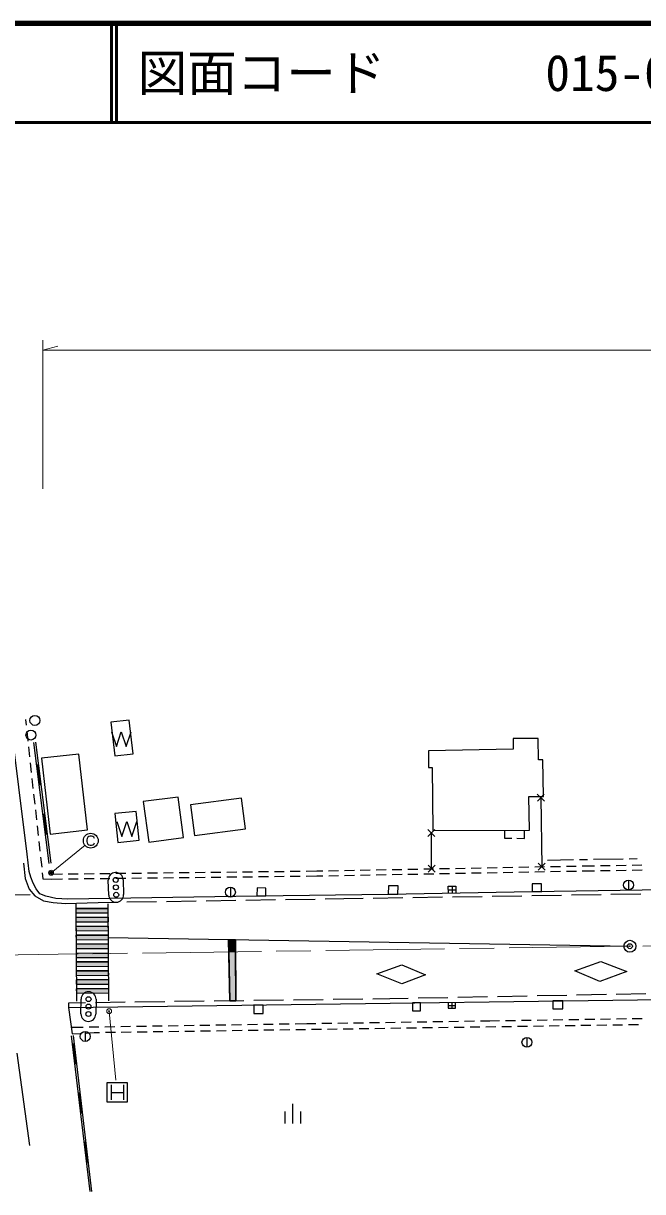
# Model space of a CAD drawing. Units: millimetres, scale not verified. Extents: x 40000 to 680000, y 20000 to 380000.
# Drawn here: x 108840 to 171340, y 262026 to 380000 of the extents above; entities that cross this region are included whole.
import ezdxf
from ezdxf.enums import TextEntityAlignment as Align

# ---------------------------------------------------------------- set-up
doc = ezdxf.new("R2010")
doc.units = ezdxf.units.MM
doc.header["$LTSCALE"] = 1000
doc.header["$PDMODE"] = 32
doc.header["$PDSIZE"] = 500
doc.linetypes.add('CHAIN', pattern=[18.5, 12, -1.5, 3.5, -1.5])
for name, color, linetype, lineweight in [('M-BGD', 7, 'Continuous', 25), ('M-BMK', 2, 'CHAIN', 13), ('M-BMK-SRVR', 3, 'Continuous', 25), ('M-STR-HTXT', 7, 'Continuous', 13), ('M-STR-STRC', 7, 'Continuous', 25), ('M-TTL', 2, 'Continuous', 140), ('M-TTL-LINE', 7, 'Continuous', 50)]:
    doc.layers.add(name, color=color, linetype=linetype, lineweight=lineweight)
doc.layers.add('M-TTL-TXT', color=7, linetype='Continuous')
doc.styles.add('ＭＳ ゴシック', font='')
doc.styles.get('ＭＳ ゴシック').set_extended_font_data('MS Gothic')

msp = doc.modelspace()

# ---------------------------------------------------------------- hatches: boundary and pattern name
at = {"layer": 'M-STR-STRC'}
for points in [[(117413, 290185), (117410, 290634), (114135, 290615), (114138, 290165)], [(117418, 289285), (117416, 289735), (114140, 289715), (114143, 289265)], [(117424, 288385), (117421, 288835), (114146, 288815), (114148, 288365)], [(117429, 287485), (117428, 287655), (117426, 287935), (114151, 287915), (114154, 287465)], [(117434, 286585), (117432, 287035), (114156, 287015), (114159, 286565)], [(130245, 286269), (130237, 287445), (129547, 287454), (129573, 286260)], [(117440, 285685), (117437, 286104), (114162, 286061), (114164, 285665)], [(130278, 281292), (130245, 286269), (129573, 286260), (129681, 281284)], [(117445, 284785), (117442, 285235), (114167, 285215), (114170, 284765)], [(117450, 283885), (117448, 284335), (114172, 284315), (114175, 283865)], [(117456, 282985), (117453, 283435), (114178, 283415), (114180, 282965)], [(117461, 282085), (117458, 282535), (114183, 282515), (114186, 282065)], [(117461, 282085), (117458, 282535), (114183, 282515), (114186, 282065)]]:
    msp.add_hatch(color=256, dxfattribs=at).paths.add_polyline_path(points)

# ---------------------------------------------------------------- linework, layer by layer
at = {"layer": 'M-BGD'}
for p, q in [((109046, 309701), (109110, 309114)), ((109176, 308517), (109286, 307523)), ((117723, 308465), (118223, 306965)), ((118223, 306965), (118723, 308465)), ((118723, 308465), (119223, 306965)), ((119223, 306965), (119723, 308465)), ((109351, 306927), (109461, 305933)), ((111448, 295164), (109886, 307387)), ((111646, 295189), (110084, 307413)), ((109526, 305337), (109636, 304343)), ((110379, 305108), (110180, 305083)), ((110473, 303104), (110220, 305088)), ((110513, 303109), (110260, 305093)), ((110553, 303114), (110299, 305098)), ((110592, 303119), (110339, 305103)), ((109702, 303746), (109811, 302752)), ((109877, 302156), (109986, 301162)), ((110434, 303099), (110632, 303124)), ((161421, 301463), (160705, 302161)), ((161412, 302170), (160714, 301454)), ((161063, 301812), (161154, 294841)), ((110052, 300565), (110161, 299571)), ((111012, 300149), (110814, 300123)), ((111107, 298144), (110854, 300128)), ((111147, 298149), (110893, 300133)), ((111186, 298155), (110933, 300138)), ((111226, 298160), (110973, 300143)), ((110227, 298975), (110337, 297981)), ((118278, 299398), (118778, 297898)), ((118778, 297898), (119278, 299398)), ((119278, 299398), (119778, 297898)), ((119778, 297898), (120278, 299398)), ((149665, 298581), (150377, 297879)), ((149670, 297874), (150373, 298586)), ((157386, 298500), (157388, 297722)), ((159421, 297702), (159414, 298503)), ((110402, 297385), (110512, 296391)), ((111067, 298139), (111266, 298165)), ((150046, 294634), (150021, 298230)), ((157388, 297722), (158155, 297714)), ((158655, 297709), (159421, 297702)), ((108844, 295201), (109028, 293653)), ((110578, 295794), (110687, 294800)), ((149690, 294985), (150402, 294283)), ((149695, 294278), (150397, 294990)), ((161512, 294492), (160795, 295190)), ((161502, 295199), (160805, 294483)), ((161752, 295506), (164380, 295550)), ((164980, 295559), (165780, 295573)), ((165825, 294926), (166473, 294936)), ((166379, 295583), (169379, 295632)), ((167073, 294945), (168073, 294961)), ((168672, 294970), (169672, 294986)), ((169979, 295642), (170779, 295655)), ((170272, 294996), (171272, 295011)), ((110753, 294204), (110817, 293616)), ((111677, 294093), (112773, 294106)), ((113373, 294113), (114373, 294125)), ((114973, 294132), (115973, 294143)), ((116573, 294151), (117573, 294162)), ((118173, 294169), (119173, 294181)), ((119773, 294188), (120773, 294200)), ((121373, 294207), (122373, 294219)), ((122973, 294226), (123972, 294238)), ((124572, 294245), (125572, 294257)), ((124579, 293745), (125579, 293757)), ((126172, 294264), (127172, 294275)), ((126179, 293764), (127179, 293775)), ((127772, 294282), (128772, 294294)), ((127779, 293782), (128779, 293794)), ((129372, 294301), (130372, 294313)), ((129379, 293801), (130379, 293813)), ((130972, 294320), (131972, 294332)), ((130979, 293820), (131979, 293832)), ((132572, 294339), (133572, 294351)), ((132579, 293839), (133579, 293851)), ((134172, 294358), (135172, 294370)), ((134179, 293858), (135178, 293870)), ((135772, 294377), (136772, 294388)), ((135778, 293877), (136778, 293888)), ((137372, 294395), (138468, 294408)), ((137378, 293896), (138475, 293908)), ((138468, 294408), (139049, 294419)), ((138475, 293908), (139057, 293919)), ((139649, 294431), (140649, 294450)), ((139657, 293931), (140657, 293950)), ((141248, 294461), (142248, 294480)), ((141257, 293961), (142256, 293980)), ((142848, 294491), (143848, 294510)), ((142856, 293991), (143856, 294010)), ((144448, 294521), (145448, 294540)), ((144456, 294022), (145456, 294040)), ((146048, 294552), (147047, 294571)), ((146056, 294052), (147056, 294071)), ((147647, 294582), (148647, 294601)), ((147655, 294082), (148655, 294101)), ((149247, 294612), (150247, 294631)), ((149255, 294112), (150255, 294131)), ((150847, 294643), (151847, 294661)), ((150855, 294143), (151855, 294162)), ((152446, 294673), (153446, 294692)), ((152455, 294173), (153454, 294192)), ((154046, 294703), (155046, 294722)), ((154054, 294203), (155054, 294222)), ((155646, 294733), (156646, 294752)), ((155654, 294233), (156654, 294252)), ((157246, 294764), (158245, 294782)), ((157254, 294264), (158254, 294283)), ((158845, 294794), (159845, 294813)), ((158853, 294294), (159853, 294313)), ((160445, 294824), (161445, 294843)), ((160453, 294324), (161453, 294343)), ((162045, 294854), (163045, 294873)), ((162053, 294354), (163053, 294373)), ((163644, 294885), (164644, 294904)), ((163653, 294385), (164652, 294404)), ((165244, 294915), (165825, 294926)), ((165252, 294415), (165834, 294426)), ((165834, 294426), (166480, 294436)), ((167080, 294445), (168080, 294461)), ((168680, 294471), (169680, 294486)), ((170280, 294496), (171280, 294511)), ((109028, 293653), (109412, 292554)), ((110817, 293616), (111683, 293593)), ((111683, 293593), (112780, 293606)), ((113380, 293613), (114380, 293625)), ((114980, 293632), (115980, 293644)), ((116580, 293651), (117580, 293662)), ((118180, 293669), (119180, 293681)), ((119780, 293688), (120779, 293700)), ((121379, 293707), (122379, 293719)), ((122979, 293726), (123979, 293738)), ((129735, 292770), (129735, 291770)), ((152106, 292856), (152103, 292155)), ((169915, 293488), (169915, 292488)), ((109412, 292554), (109980, 291890)), ((109980, 291890), (110870, 291401)), ((110870, 291401), (111842, 291210)), ((127286, 291403), (130286, 291450)), ((131286, 291466), (134285, 291513)), ((135285, 291528), (138285, 291575)), ((139285, 291591), (141169, 291621)), ((141169, 291621), (143151, 291652)), ((144151, 291668), (147151, 291717)), ((148151, 291733), (151150, 291781)), ((151731, 292507), (152491, 292497)), ((152150, 291797), (155150, 291845)), ((156150, 291861), (159149, 291909)), ((160149, 291925), (163149, 291973)), ((164149, 291989), (167148, 292037)), ((168148, 292053), (171148, 292101)), ((111842, 291210), (113077, 291128)), ((113077, 291128), (116403, 291233)), ((116403, 291233), (118287, 291262)), ((119287, 291278), (122287, 291325)), ((123287, 291340), (126286, 291387)), ((171680, 281999), (168681, 281941)), ((115105, 281090), (113378, 281067)), ((119105, 281143), (116105, 281103)), ((123104, 281197), (120104, 281157)), ((127104, 281250), (124104, 281210)), ((131103, 281303), (128104, 281263)), ((135103, 281357), (132103, 281317)), ((139103, 281410), (136103, 281370)), ((143102, 281463), (140103, 281423)), ((145829, 281500), (144102, 281477)), ((147685, 281535), (145829, 281500)), ((151684, 281613), (148684, 281555)), ((151725, 280835), (152462, 280838)), ((152095, 281155), (152087, 280554)), ((155683, 281690), (152684, 281632)), ((159682, 281767), (156683, 281709)), ((163682, 281844), (160682, 281787)), ((167681, 281922), (164681, 281864)), ((114864, 278611), (113690, 278592)), ((116464, 278636), (115464, 278621)), ((118064, 278662), (117064, 278646)), ((119664, 278687), (118664, 278671)), ((121263, 278712), (120264, 278696)), ((122863, 278738), (121863, 278722)), ((124463, 278763), (123463, 278747)), ((126063, 278788), (125063, 278772)), ((127663, 278814), (126663, 278798)), ((129262, 278839), (128263, 278823)), ((130862, 278864), (129862, 278848)), ((132462, 278890), (131462, 278874)), ((134062, 278915), (133062, 278899)), ((135662, 278940), (134662, 278924)), ((137436, 278968), (136262, 278950)), ((138373, 278983), (137436, 278968)), ((137923, 278420), (138923, 278435)), ((139973, 279007), (138973, 278992)), ((139523, 278444), (140523, 278458)), ((141573, 279031), (140573, 279016)), ((141123, 278467), (142123, 278482)), ((143173, 279055), (142173, 279040)), ((142722, 278491), (143722, 278506)), ((144773, 279079), (143773, 279064)), ((144322, 278515), (145322, 278529)), ((146373, 279103), (145373, 279088)), ((145922, 278538), (146922, 278553)), ((147972, 279128), (146972, 279112)), ((147522, 278562), (148522, 278577)), ((149572, 279152), (148572, 279137)), ((149122, 278585), (150122, 278600)), ((151172, 279176), (150172, 279161)), ((150722, 278609), (151721, 278624)), ((152772, 279200), (151772, 279185)), ((152321, 278633), (153321, 278648)), ((154372, 279224), (153372, 279209)), ((153921, 278656), (154921, 278671)), ((155909, 279247), (154972, 279233)), ((155521, 278680), (156521, 278695)), ((156903, 279263), (155909, 279247)), ((157121, 278704), (158121, 278718)), ((158503, 279287), (157503, 279272)), ((158721, 278727), (159721, 278742)), ((160103, 279312), (159103, 279296)), ((160321, 278751), (161320, 278766)), ((161702, 279336), (160703, 279321)), ((161920, 278775), (162920, 278789)), ((163302, 279361), (162302, 279346)), ((163520, 278798), (164520, 278813)), ((164902, 279386), (163902, 279370)), ((165120, 278822), (166120, 278837)), ((166502, 279410), (165502, 279395)), ((166720, 278846), (167720, 278860)), ((168102, 279435), (167102, 279419)), ((168320, 278869), (169320, 278884)), ((169702, 279459), (168702, 279444)), ((169919, 278893), (170919, 278908)), ((171301, 279484), (170301, 279469)), ((115565, 262026), (113712, 277773)), ((113774, 277958), (114585, 278008)), ((115763, 262049), (113911, 277796)), ((115083, 278195), (115083, 277195)), ((115184, 278045), (115995, 278096)), ((115995, 278096), (116525, 278104)), ((117125, 278113), (118125, 278127)), ((118725, 278136), (119725, 278151)), ((120325, 278160), (121325, 278175)), ((121925, 278184), (122925, 278198)), ((123525, 278207), (124524, 278222)), ((125124, 278231), (126124, 278246)), ((126724, 278254), (127724, 278269)), ((128324, 278278), (129324, 278293)), ((129924, 278302), (130924, 278317)), ((131524, 278325), (132524, 278340)), ((133123, 278349), (134123, 278364)), ((134723, 278373), (135723, 278387)), ((136323, 278396), (137323, 278411)), ((159665, 277603), (159665, 276603)), ((114011, 276947), (113812, 276923)), ((114086, 274942), (113852, 276928)), ((114126, 274946), (113892, 276933)), ((114165, 274951), (113932, 276937)), ((114205, 274956), (113971, 276942)), ((114046, 274937), (114245, 274960)), ((117310, 271053), (117310, 273053)), ((117310, 273053), (119310, 273053)), ((117685, 272803), (117685, 271303)), ((118935, 272803), (118935, 271303)), ((119310, 273053), (119310, 271053)), ((114595, 271981), (114397, 271958)), ((114670, 269976), (114436, 271962)), ((114710, 269981), (114476, 271967)), ((114749, 269985), (114516, 271972)), ((114789, 269990), (114555, 271976)), ((117685, 272053), (118935, 272053)), ((119310, 271053), (117310, 271053)), ((136014, 270909), (136014, 268909)), ((114630, 269971), (114829, 269995)), ((135214, 270109), (135214, 268909)), ((136814, 270109), (136814, 268909)), ((115179, 267015), (114981, 266992)), ((115254, 265010), (115020, 266997)), ((115294, 265015), (115060, 267001)), ((115333, 265020), (115100, 267006)), ((115373, 265024), (115140, 267011)), ((115214, 265006), (115413, 265029))]:
    msp.add_line(p, q, dxfattribs=at)
for points in [[(219855, 292946), (171298, 292466), (160189, 292288), (145663, 292037), (132413, 291871), (113316, 291557), (112102, 291637), (111091, 291856), (110487, 292088), (110122, 292605), (109840, 293163), (109583, 293797), (109408, 294365), (109212, 296095), (107534, 309623)], [(151732, 292142), (151729, 292873), (152501, 292863), (152493, 292167)], [(113402, 280626), (193294, 281712), (220420, 282070)], [(113378, 281067), (113402, 280626), (113774, 277958)], [(151729, 281148), (151727, 280552), (152458, 280537), (152466, 281156)]]:
    msp.add_lwpolyline(points, dxfattribs=at)
for points in [[(117678, 309423), (118072, 306036), (119911, 306250), (119517, 309638)], [(150163, 298481), (159906, 298516), (159868, 301929), (161339, 301913), (161278, 305634), (160838, 305643), (160800, 307770), (158289, 307796), (158281, 306699), (149723, 306547), (149720, 304858), (150109, 304854)], [(110663, 305784), (111537, 298120), (115302, 298549), (114428, 306213)], [(120947, 301409), (121490, 297306), (125004, 297771), (124461, 301874)], [(126097, 298005), (131243, 298665), (130847, 301754), (125701, 301095)], [(118078, 300201), (118373, 297293), (120532, 297511), (120238, 300420)], [(133304, 291887), (133318, 292673), (132426, 292689), (132412, 291903)], [(146643, 292054), (146654, 292907), (145679, 292919), (145668, 292066)], [(161128, 292306), (161138, 293096), (160203, 293108), (160193, 292318)], [(132096, 280880), (132085, 280025), (133046, 280013), (133057, 280868)], [(148102, 281097), (148098, 280295), (148905, 280291), (148909, 281092)], [(162284, 281283), (162292, 280475), (163300, 280485), (163293, 281292)]]:
    msp.add_lwpolyline(points, close=True, dxfattribs=at)
for centre in [(110000, 309604), (109601, 308132), (129735, 292270), (169915, 292988), (115083, 277695), (159665, 277103)]:
    msp.add_circle(centre, 500, dxfattribs=at)
at = {"layer": 'M-BMK'}
msp.add_line((354840, 289396), (70066, 285405), dxfattribs=at)
at = {"layer": 'M-BMK-SRVR'}
msp.add_circle((170056, 286806), 600, dxfattribs=at)
msp.add_point((170056, 286806), dxfattribs=at)
at = {"layer": 'M-STR-HTXT'}
for p, q in [((110817, 348000), (110817, 333000)), ((110817, 347000), (112317, 347400)), ((110817, 347000), (570073, 347000)), ((111641, 294230), (115075, 297005)), ((117502, 280200), (118187, 273296))]:
    msp.add_line(p, q, dxfattribs=at)
for centre, radius in [((111641, 294230), 150), ((111641, 294230), 120), ((111641, 294230), 90), ((111641, 294230), 60), ((111641, 294230), 30), ((111641, 294230), 20), ((117497, 280250), 50), ((117497, 280250), 40), ((117497, 280250), 30), ((117497, 280250), 20), ((117497, 280250), 20), ((117497, 280250), 20)]:
    msp.add_circle(centre, radius, dxfattribs=at)
for p in [(111641, 294230), (117497, 280250)]:
    msp.add_point(p, dxfattribs=at)
at = {"layer": 'M-STR-STRC'}
for p, q in [((115271, 297692), (115234, 297542)), ((115234, 297542), (115234, 297392)), ((115234, 297392), (115271, 297242)), ((115346, 297805), (115271, 297692)), ((115459, 297880), (115346, 297805)), ((115571, 297917), (115459, 297880)), ((115721, 297917), (115571, 297917)), ((115834, 297880), (115721, 297917)), ((115946, 297805), (115834, 297880)), ((116021, 297692), (115946, 297805)), ((115271, 297242), (115346, 297130)), ((115346, 297130), (115459, 297055)), ((115459, 297055), (115571, 297017)), ((115571, 297017), (115721, 297017)), ((115721, 297017), (115834, 297055)), ((115834, 297055), (115946, 297130)), ((115946, 297130), (116021, 297242)), ((117458, 291978), (117409, 293477)), ((118908, 293526), (118957, 292027)), ((99273, 291954), (109531, 292021)), ((114132, 291065), (114190, 281273)), ((114135, 290615), (117410, 290634)), ((117466, 281292), (117408, 291084)), ((114138, 290165), (117413, 290185)), ((114140, 289715), (117416, 289735)), ((114143, 289265), (117418, 289285)), ((114146, 288815), (117421, 288835)), ((114148, 288365), (117424, 288385)), ((114151, 287915), (117426, 287935)), ((114154, 287465), (117429, 287485)), ((114156, 287015), (117432, 287035)), ((170088, 286784), (117401, 287656)), ((114159, 286565), (117434, 286585)), ((114162, 286115), (117437, 286135)), ((114164, 285665), (117440, 285685)), ((114167, 285215), (117442, 285235)), ((114170, 284765), (117445, 284785)), ((114172, 284315), (117448, 284335)), ((117411, 284856), (117418, 284856)), ((114175, 283865), (117450, 283885)), ((114178, 283415), (117453, 283435)), ((114180, 282965), (117456, 282985)), ((114183, 282515), (117458, 282535)), ((114186, 282065), (117461, 282085)), ((114196, 282951), (114201, 282951)), ((114652, 279971), (114671, 281471)), ((116171, 281452), (116152, 279952)), ((109490, 266672), (108207, 275993))]:
    msp.add_line(p, q, dxfattribs=at)
for points in [[(117413, 290185), (117410, 290634), (114135, 290615), (114138, 290165)], [(117418, 289285), (117416, 289735), (114140, 289715), (114143, 289265)], [(117424, 288385), (117421, 288835), (114146, 288815), (114148, 288365)], [(117429, 287485), (117428, 287655), (117426, 287935), (114151, 287915), (114154, 287465)], [(117434, 286585), (117432, 287035), (114156, 287015), (114159, 286565)], [(130245, 286269), (130237, 287445), (129547, 287454), (129573, 286260)], [(117440, 285685), (117437, 286104), (114162, 286061), (114164, 285665)], [(130278, 281292), (130245, 286269), (129573, 286260), (129681, 281284)], [(117445, 284785), (117442, 285235), (114167, 285215), (114170, 284765)], [(117450, 283885), (117448, 284335), (114172, 284315), (114175, 283865)], [(144508, 284013), (147031, 284936), (149417, 283915), (147030, 283002)], [(164501, 284332), (167132, 285251), (169745, 284267), (167022, 283254)], [(117456, 282985), (117453, 283435), (114178, 283415), (114180, 282965)], [(117461, 282085), (117458, 282535), (114183, 282515), (114186, 282065)], [(117461, 282085), (117458, 282535), (114183, 282515), (114186, 282065)]]:
    msp.add_lwpolyline(points, close=True, dxfattribs=at)
msp.add_lwpolyline([(130237, 287445), (130278, 281290), (129681, 281284), (129547, 287454)], dxfattribs=at)
for centre, radius in [((115646, 297467), 750), ((118159, 293501), 250), ((118183, 292752), 250), ((118208, 292002), 250), ((115412, 280712), 250), ((115421, 281462), 250), ((115402, 279962), 250)]:
    msp.add_circle(centre, radius, dxfattribs=at)
for centre, start, end in [((118159, 293501), 1.87372, 181.87372), ((118208, 292002), 181.87372, 1.87372), ((115421, 281462), 359.27116, 179.27116), ((115402, 279962), 179.27116, 359.27116)]:
    msp.add_arc(centre, 750, start, end, dxfattribs=at)
at = {"layer": 'M-TTL'}
msp.add_line((680000, 380000), (40000, 380000), dxfattribs=at)
at = {"layer": 'M-TTL-LINE'}
for p, q in [((117750, 380000), (117750, 370000)), ((118250, 380000), (118250, 370000)), ((40000, 370000), (680000, 370000))]:
    msp.add_line(p, q, dxfattribs=at)

# ---------------------------------------------------------------- texts
at = {"layer": 'M-TTL-TXT', "style": 'ＭＳ ゴシック'}
for s, p in [('図面コード', (120380, 375000)), ('015-00', (161521, 375000))]:
    msp.add_text(s, height=3666, dxfattribs=at).set_placement(p, align=Align.MIDDLE_LEFT)

doc.saveas('drawing.dxf')
